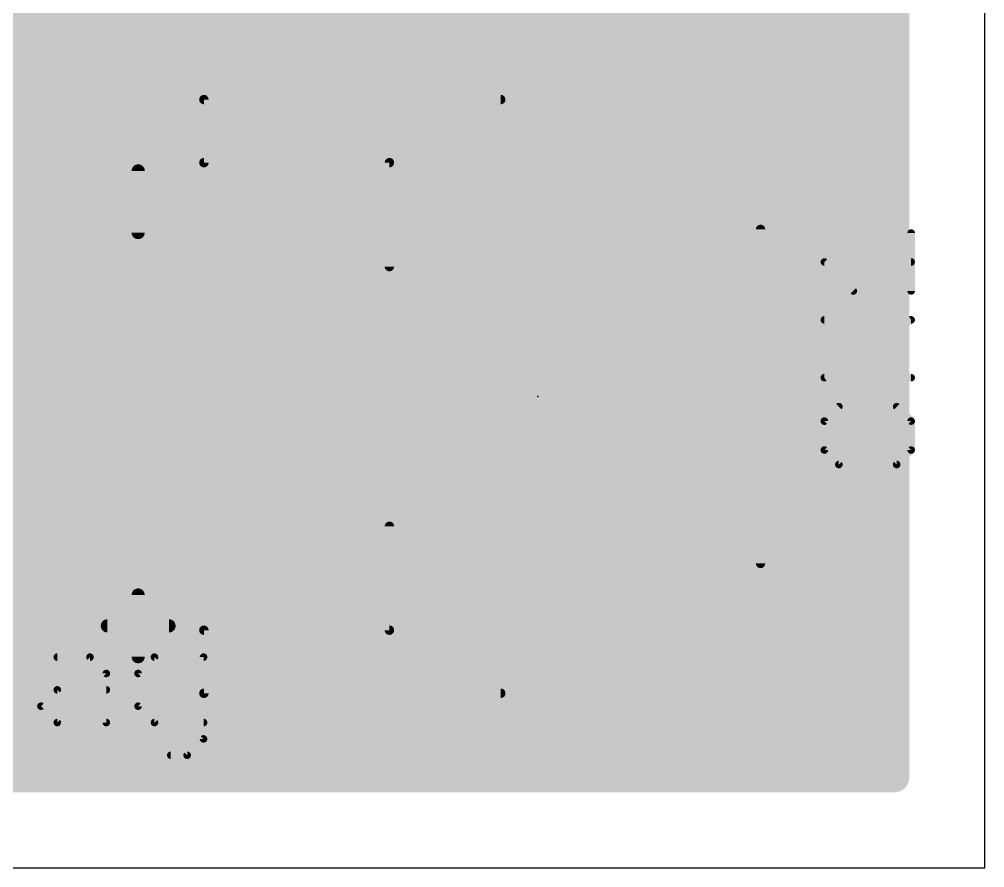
# Model space of a CAD drawing. Extents: x -9 to 55.5, y -1.4 to 36.5.
# Drawn here: x 42.54 to 55.55, y 0 to 11.43 of the extents above; entities that cross this region are included whole.
import ezdxf

# ---------------------------------------------------------------- set-up
doc = ezdxf.new("R2010")
doc.units = 0
for name, color, linetype in [('1', 22, 'CONTINUOUS'), ('112', 253, 'CONTINUOUS'), ('16', 175, 'CONTINUOUS'), ('20', 7, 'CONTINUOUS'), ('21', 253, 'CONTINUOUS'), ('23', 7, 'CONTINUOUS'), ('25', 253, 'CONTINUOUS')]:
    doc.layers.add(name, color=color, linetype=linetype)

# ---------------------------------------------------------------- blocks, each defined once
blk = doc.blocks.new('RECT')
blk.add_solid([(-0.5, -0.5), (0.5, -0.5), (-0.5, 0.5), (0.5, 0.5)])

msp = doc.modelspace()

# ---------------------------------------------------------------- linework, layer by layer
at = {"layer": '1'}
for points, const_width in [([(54.3308, 34.3308), (54.3308, 1.2192)], 0.4064), ([(40.005, 6.4008), (51.2064, 17.6022)], 0.254), ([(49.0346, 16.4721), (39.6999, 7.1374)], 0.4064), ([(40.6403, 5.9944), (51.1524, 16.5065)], 0.4064), ([(39.2096, 11.3792), (43.9417, 11.3792)], 0.4064), ([(46.0251, 11.3792), (54.3308, 11.3792)], 0.4064), ([(49.2087, 11.1596), (48.9847, 11.0668)], 0.4064), ([(52.8513, 11.1596), (49.2087, 11.1596)], 0.4064), ([(53.0753, 11.0668), (52.8513, 11.1596)], 0.4064), ([(48.9847, 11.0668), (48.8132, 10.8953)], 0.4064), ([(53.2468, 10.8953), (53.0753, 11.0668)], 0.4064), ([(39.024, 10.9728), (43.5353, 10.9728)], 0.4064), ([(45.6187, 10.9728), (48.8907, 10.9728)], 0.4064), ([(48.8132, 10.8953), (48.7204, 10.6713)], 0.4064), ([(53.1693, 10.9728), (54.3308, 10.9728)], 0.4064), ([(53.3396, 10.6713), (53.2468, 10.8953)], 0.4064), ([(48.7204, 10.6713), (48.7204, 8.8287)], 0.4064), ([(53.3396, 8.8287), (53.3396, 10.6713)], 0.4064), ([(38.9128, 10.5664), (43.1289, 10.5664)], 0.4064), ([(45.2123, 10.5664), (48.7204, 10.5664)], 0.4064), ([(53.3396, 10.5664), (54.3308, 10.5664)], 0.4064), ([(39.519, 10.16), (42.7225, 10.16)], 0.4064), ([(44.8059, 10.16), (48.7204, 10.16)], 0.4064), ([(53.3396, 10.16), (54.3308, 10.16)], 0.4064), ([(44.3995, 9.7536), (48.7204, 9.7536)], 0.4064), ([(53.3396, 9.7536), (54.3308, 9.7536)], 0.4064), ([(43.9931, 9.3472), (48.7204, 9.3472)], 0.4064), ([(53.3396, 9.3472), (54.3308, 9.3472)], 0.4064), ([(43.5867, 8.9408), (48.7204, 8.9408)], 0.4064), ([(53.3396, 8.9408), (54.3308, 8.9408)], 0.4064), ([(48.7204, 8.8287), (48.8132, 8.6047)], 0.4064), ([(53.2468, 8.6047), (53.3396, 8.8287)], 0.4064), ([(43.1803, 8.5344), (48.8835, 8.5344)], 0.4064), ([(48.8132, 8.6047), (48.9847, 8.4332)], 0.4064), ([(53.0753, 8.4332), (53.2468, 8.6047)], 0.4064), ([(53.1765, 8.5344), (54.3308, 8.5344)], 0.4064), ([(48.9847, 8.4332), (49.2087, 8.3404)], 0.4064), ([(52.8513, 8.3404), (53.0753, 8.4332)], 0.4064), ([(43.3535, 8.276), (43.2493, 8.2158)], 0.4064), ([(43.4698, 8.3072), (43.3535, 8.276)], 0.4064), ([(45.7832, 8.3072), (43.4698, 8.3072)], 0.4064), ([(45.7832, 7.3968), (45.7832, 8.3072)], 0.4064), ([(48.1902, 8.3072), (45.8768, 8.3072)], 0.4064), ([(45.8768, 8.3072), (45.8768, 7.3968)], 0.4064), ([(48.3065, 8.276), (48.1902, 8.3072)], 0.4064), ([(48.4107, 8.2158), (48.3065, 8.276)], 0.4064), ([(49.2087, 8.3404), (52.8513, 8.3404)], 0.4064), ([(42.7739, 8.128), (43.1626, 8.128)], 0.4064), ([(43.1641, 8.1307), (43.104, 8.0265)], 0.4064), ([(43.2493, 8.2158), (43.1641, 8.1307)], 0.4064), ([(45.7832, 8.128), (45.8768, 8.128)], 0.4064), ([(48.4959, 8.1307), (48.4107, 8.2158)], 0.4064), ([(48.556, 8.0265), (48.4959, 8.1307)], 0.4064), ([(48.4974, 8.128), (54.3308, 8.128)], 0.4064), ([(43.104, 8.0265), (43.0728, 7.9102)], 0.4064), ([(48.5872, 7.9102), (48.556, 8.0265)], 0.4064), ([(43.0728, 7.9102), (43.0728, 7.3968)], 0.4064), ([(48.5872, 7.3968), (48.5872, 7.9102)], 0.4064), ([(42.3675, 7.7216), (43.0728, 7.7216)], 0.4064), ([(45.7832, 7.7216), (45.8768, 7.7216)], 0.4064), ([(48.5872, 7.7216), (54.3308, 7.7216)], 0.4064), ([(43.0728, 7.3968), (45.7832, 7.3968)], 0.4064), ([(45.8768, 7.3968), (45.7832, 7.3968)], 0.4064), ([(45.7832, 7.3968), (45.7832, 7.3032)], 0.4064), ([(45.8768, 7.3032), (45.8768, 7.3968)], 0.4064), ([(45.8768, 7.3968), (48.5872, 7.3968)], 0.4064), ([(41.9611, 7.3152), (45.7832, 7.3152)], 0.4064), ([(45.7832, 7.3032), (43.0728, 7.3032)], 0.4064), ([(43.0728, 7.3032), (43.0728, 6.7898)], 0.4064), ([(45.8768, 7.3152), (54.3308, 7.3152)], 0.4064), ([(48.5872, 7.3032), (45.8768, 7.3032)], 0.4064), ([(48.5872, 6.7898), (48.5872, 7.3032)], 0.4064), ([(41.5547, 6.9088), (43.0728, 6.9088)], 0.4064), ([(48.5872, 6.9088), (54.3308, 6.9088)], 0.4064), ([(43.0728, 6.7898), (43.104, 6.6735)], 0.4064), ([(48.556, 6.6735), (48.5872, 6.7898)], 0.4064), ([(43.104, 6.6735), (43.1641, 6.5693)], 0.4064), ([(43.1641, 6.5693), (43.2493, 6.4841)], 0.4064), ([(48.4107, 6.4841), (48.4959, 6.5693)], 0.4064), ([(48.4959, 6.5693), (48.556, 6.6735)], 0.4064), ([(41.1483, 6.5024), (43.231, 6.5024)], 0.4064), ([(43.3407, 6.4314), (43.1847, 6.3668)], 0.4064), ([(43.2493, 6.4841), (43.3407, 6.4314)], 0.4064), ([(48.3193, 6.4314), (48.4107, 6.4841)], 0.4064), ([(48.4753, 6.3668), (48.3193, 6.4314)], 0.4064), ([(48.429, 6.5024), (54.3308, 6.5024)], 0.4064), ([(43.1847, 6.3668), (43.0132, 6.1953)], 0.4064), ([(48.6468, 6.1953), (48.4753, 6.3668)], 0.4064), ([(43.0132, 6.1953), (42.93, 5.9944)], 0.4064), ([(48.7396, 5.9713), (48.6468, 6.1953)], 0.4064), ([(40.7419, 6.096), (42.9721, 6.096)], 0.4064), ([(48.6879, 6.096), (54.3308, 6.096)], 0.4064), ([(42.93, 5.9944), (40.6403, 5.9944)], 0.4064), ([(48.7396, 4.7287), (48.7396, 5.9713)], 0.4064), ([(48.7396, 5.6896), (54.3308, 5.6896)], 0.4064), ([(45.72, 5.2578), (45.83, 5.35)], 0.254), ([(48.7396, 5.2832), (54.3308, 5.2832)], 0.4064), ([(39.3192, 5.2578), (45.72, 5.2578)], 0.254), ([(48.7396, 4.8768), (54.3308, 4.8768)], 0.4064), ([(48.6468, 4.5047), (48.7396, 4.7287)], 0.4064), ([(39.6243, 4.5212), (43.0064, 4.5212)], 0.4064), ([(43.0064, 4.5212), (43.0132, 4.5047)], 0.4064), ([(43.0132, 4.5047), (43.1847, 4.3332)], 0.4064), ([(48.4753, 4.3332), (48.6468, 4.5047)], 0.4064), ([(39.5735, 4.4704), (43.0475, 4.4704)], 0.4064), ([(48.6125, 4.4704), (54.3308, 4.4704)], 0.4064), ([(49.2087, 4.3596), (48.9847, 4.2668)], 0.4064), ([(52.8513, 4.3596), (49.2087, 4.3596)], 0.4064), ([(53.0753, 4.2668), (52.8513, 4.3596)], 0.4064), ([(43.1847, 4.3332), (43.4087, 4.2404)], 0.4064), ([(43.4087, 4.2404), (48.2513, 4.2404)], 0.4064), ([(48.2513, 4.2404), (48.4753, 4.3332)], 0.4064), ([(48.9847, 4.2668), (48.8132, 4.0953)], 0.4064), ([(53.2468, 4.0953), (53.0753, 4.2668)], 0.4064), ([(48.8132, 4.0953), (48.7204, 3.8713)], 0.4064), ([(53.3396, 3.8713), (53.2468, 4.0953)], 0.4064), ([(26.7046, 4.064), (48.8002, 4.064)], 0.4064), ([(53.2598, 4.064), (54.3308, 4.064)], 0.4064), ([(48.7204, 3.8713), (48.7204, 2.0287)], 0.4064), ([(53.3396, 2.0287), (53.3396, 3.8713)], 0.4064), ([(28.7002, 3.6576), (48.7204, 3.6576)], 0.4064), ([(53.3396, 3.6576), (54.3308, 3.6576)], 0.4064), ([(28.7546, 3.2512), (48.7204, 3.2512)], 0.4064), ([(53.3396, 3.2512), (54.3308, 3.2512)], 0.4064), ([(28.7546, 2.8448), (48.7204, 2.8448)], 0.4064), ([(53.3396, 2.8448), (54.3308, 2.8448)], 0.4064), ([(28.7358, 2.4384), (48.7204, 2.4384)], 0.4064), ([(53.3396, 2.4384), (54.3308, 2.4384)], 0.4064), ([(28.3546, 2.032), (48.7204, 2.032)], 0.4064), ([(48.7204, 2.0287), (48.8132, 1.8047)], 0.4064), ([(53.2468, 1.8047), (53.3396, 2.0287)], 0.4064), ([(53.3396, 2.032), (54.3308, 2.032)], 0.4064), ([(48.8132, 1.8047), (48.9847, 1.6332)], 0.4064), ([(53.0753, 1.6332), (53.2468, 1.8047)], 0.4064), ([(28.5865, 1.6256), (49.0031, 1.6256)], 0.4064), ([(48.9847, 1.6332), (49.2087, 1.5404)], 0.4064), ([(52.8513, 1.5404), (53.0753, 1.6332)], 0.4064), ([(53.0569, 1.6256), (54.3308, 1.6256)], 0.4064), ([(49.2087, 1.5404), (52.8513, 1.5404)], 0.4064), ([(54.3308, 1.2192), (28.7546, 1.2192)], 0.4064), ([(28.7546, 1.2192), (54.3308, 1.2192)], 0.4064)]:
    msp.add_lwpolyline(points, dxfattribs=dict(at, const_width=const_width))
for points, const_width in [([(43.9417, 11.2776, 1), (43.9417, 11.4808)], 0.2032), ([(46.0251, 11.4808, 1), (46.0251, 11.2776)], 0.2032), ([(54.3308, 11.2776, 1), (54.3308, 11.4808)], 0.2032), ([(49.2087, 11.2612, 1), (49.2087, 11.058)], 0.2032), ([(49.2476, 11.0657, 1), (49.1699, 11.2535)], 0.2032), ([(52.8901, 11.2535, 1), (52.8124, 11.0657)], 0.2032), ([(52.8513, 11.058, 1), (52.8513, 11.2612)], 0.2032), ([(48.9458, 11.1607, 1), (49.0236, 10.9729)], 0.2032), ([(49.0565, 10.9949, 1), (48.9128, 11.1386)], 0.2032), ([(53.1472, 11.1386, 1), (53.0035, 10.9949)], 0.2032), ([(53.0364, 10.9729, 1), (53.1142, 11.1607)], 0.2032), ([(43.5353, 10.8712, 1), (43.5353, 11.0744)], 0.2032), ([(45.6187, 11.0744, 1), (45.6187, 10.8712)], 0.2032), ([(48.7414, 10.9672, 1), (48.885, 10.8235)], 0.2032), ([(48.9071, 10.8564, 1), (48.7193, 10.9342)], 0.2032), ([(48.8907, 10.8712, 1), (48.8907, 11.0744)], 0.2032), ([(53.1693, 11.0744, 1), (53.1693, 10.8712)], 0.2032), ([(53.3407, 10.9342, 1), (53.1529, 10.8564)], 0.2032), ([(53.1749, 10.8235, 1), (53.3186, 10.9672)], 0.2032), ([(54.3308, 10.8712, 1), (54.3308, 11.0744)], 0.2032), ([(48.822, 10.6713, 1), (48.6188, 10.6713)], 0.2032), ([(48.6265, 10.7101, 1), (48.8143, 10.6324)], 0.2032), ([(53.4412, 10.6713, 1), (53.238, 10.6713)], 0.2032), ([(53.2457, 10.6324, 1), (53.4335, 10.7101)], 0.2032), ([(43.1289, 10.4648, 1), (43.1289, 10.668)], 0.2032), ([(45.2123, 10.668, 1), (45.2123, 10.4648)], 0.2032), ([(48.7204, 10.4648, 1), (48.7204, 10.668)], 0.2032), ([(53.3396, 10.668, 1), (53.3396, 10.4648)], 0.2032), ([(54.3308, 10.4648, 1), (54.3308, 10.668)], 0.2032), ([(42.7225, 10.0584, 1), (42.7225, 10.2616)], 0.2032), ([(44.8059, 10.2616, 1), (44.8059, 10.0584)], 0.2032), ([(48.7204, 10.0584, 1), (48.7204, 10.2616)], 0.2032), ([(53.3396, 10.2616, 1), (53.3396, 10.0584)], 0.2032), ([(54.3308, 10.0584, 1), (54.3308, 10.2616)], 0.2032), ([(44.3995, 9.8552, 1), (44.3995, 9.652)], 0.2032), ([(48.7204, 9.652, 1), (48.7204, 9.8552)], 0.2032), ([(53.3396, 9.8552, 1), (53.3396, 9.652)], 0.2032), ([(54.3308, 9.652, 1), (54.3308, 9.8552)], 0.2032), ([(43.9931, 9.4488, 1), (43.9931, 9.2456)], 0.2032), ([(48.7204, 9.2456, 1), (48.7204, 9.4488)], 0.2032), ([(53.3396, 9.4488, 1), (53.3396, 9.2456)], 0.2032), ([(54.3308, 9.2456, 1), (54.3308, 9.4488)], 0.2032), ([(43.5867, 9.0424, 1), (43.5867, 8.8392)], 0.2032), ([(48.7204, 8.8392, 1), (48.7204, 9.0424)], 0.2032), ([(53.3396, 9.0424, 1), (53.3396, 8.8392)], 0.2032), ([(54.3308, 8.8392, 1), (54.3308, 9.0424)], 0.2032), ([(48.8143, 8.8676, 1), (48.6265, 8.7899)], 0.2032), ([(53.4335, 8.7899, 1), (53.2457, 8.8676)], 0.2032), ([(48.6188, 8.8287, 1), (48.822, 8.8287)], 0.2032), ([(53.238, 8.8287, 1), (53.4412, 8.8287)], 0.2032), ([(43.1803, 8.636, 1), (43.1803, 8.4328)], 0.2032), ([(48.885, 8.6765, 1), (48.7414, 8.5328)], 0.2032), ([(48.7193, 8.5658, 1), (48.9071, 8.6436)], 0.2032), ([(48.8835, 8.4328, 1), (48.8835, 8.636)], 0.2032), ([(53.1765, 8.636, 1), (53.1765, 8.4328)], 0.2032), ([(53.1529, 8.6436, 1), (53.3407, 8.5658)], 0.2032), ([(53.3186, 8.5328, 1), (53.1749, 8.6765)], 0.2032), ([(54.3308, 8.4328, 1), (54.3308, 8.636)], 0.2032), ([(49.0236, 8.5271, 1), (48.9458, 8.3393)], 0.2032), ([(48.9128, 8.3614, 1), (49.0565, 8.505)], 0.2032), ([(53.0035, 8.505, 1), (53.1472, 8.3614)], 0.2032), ([(53.1142, 8.3393, 1), (53.0364, 8.5271)], 0.2032), ([(43.3272, 8.3742, 1), (43.3798, 8.1779)], 0.2032), ([(43.4043, 8.1881, 1), (43.3027, 8.364)], 0.2032), ([(43.4698, 8.4088, 1), (43.4698, 8.2056)], 0.2032), ([(43.4961, 8.2091, 1), (43.4435, 8.4053)], 0.2032), ([(45.8848, 8.3072, 1), (45.6816, 8.3072)], 0.2032), ([(45.8768, 8.4088, 1), (45.8768, 8.2056)], 0.2032), ([(45.9784, 8.3072, 1), (45.7752, 8.3072)], 0.2032), ([(45.7832, 8.2056, 1), (45.7832, 8.4088)], 0.2032), ([(48.2165, 8.4053, 1), (48.1639, 8.2091)], 0.2032), ([(48.1902, 8.2056, 1), (48.1902, 8.4088)], 0.2032), ([(48.3573, 8.364, 1), (48.2557, 8.1881)], 0.2032), ([(48.2802, 8.1779, 1), (48.3328, 8.3742)], 0.2032), ([(49.2087, 8.442, 1), (49.2087, 8.2388)], 0.2032), ([(49.1699, 8.2465, 1), (49.2476, 8.4343)], 0.2032), ([(52.8124, 8.4343, 1), (52.8901, 8.2465)], 0.2032), ([(52.8513, 8.2388, 1), (52.8513, 8.442)], 0.2032), ([(42.7739, 8.2296, 1), (42.7739, 8.0264)], 0.2032), ([(43.2521, 8.0799, 1), (43.0762, 8.1815)], 0.2032), ([(43.1985, 8.3038, 1), (43.3001, 8.1279)], 0.2032), ([(43.1626, 8.0264, 1), (43.1626, 8.2296)], 0.2032), ([(43.3211, 8.144, 1), (43.1774, 8.2877)], 0.2032), ([(45.7832, 8.2296, 1), (45.7832, 8.0264)], 0.2032), ([(45.8768, 8.0264, 1), (45.8768, 8.2296)], 0.2032), ([(48.4826, 8.2877, 1), (48.3389, 8.144)], 0.2032), ([(48.3599, 8.1279, 1), (48.4615, 8.3038)], 0.2032), ([(48.5838, 8.1815, 1), (48.4079, 8.0799)], 0.2032), ([(48.4974, 8.2296, 1), (48.4974, 8.0264)], 0.2032), ([(54.3308, 8.0264, 1), (54.3308, 8.2296)], 0.2032), ([(43.2021, 8.0002, 1), (43.0058, 8.0528)], 0.2032), ([(43.0923, 8.2026, 1), (43.236, 8.0589)], 0.2032), ([(48.424, 8.0589, 1), (48.5677, 8.2026)], 0.2032), ([(48.6542, 8.0528, 1), (48.4579, 8.0002)], 0.2032), ([(43.1744, 7.9102, 1), (42.9712, 7.9102)], 0.2032), ([(43.016, 8.0773, 1), (43.1919, 7.9757)], 0.2032), ([(48.4681, 7.9757, 1), (48.644, 8.0773)], 0.2032), ([(48.6888, 7.9102, 1), (48.4856, 7.9102)], 0.2032), ([(42.9747, 7.9365, 1), (43.1709, 7.8839)], 0.2032), ([(48.4891, 7.8839, 1), (48.6853, 7.9365)], 0.2032), ([(43.0728, 7.62, 1), (43.0728, 7.8232)], 0.2032), ([(45.7832, 7.8232, 1), (45.7832, 7.62)], 0.2032), ([(45.8768, 7.62, 1), (45.8768, 7.8232)], 0.2032), ([(48.5872, 7.8232, 1), (48.5872, 7.62)], 0.2032), ([(54.3308, 7.62, 1), (54.3308, 7.8232)], 0.2032), ([(43.0728, 7.4984, 1), (43.0728, 7.2952)], 0.2032), ([(45.7832, 7.4984, 1), (45.7832, 7.2952)], 0.2032), ([(45.8848, 7.3968, 1), (45.6816, 7.3968)], 0.2032), ([(45.9784, 7.3968, 1), (45.7752, 7.3968)], 0.2032), ([(45.8768, 7.4984, 1), (45.8768, 7.2952)], 0.2032), ([(45.7832, 7.2952, 1), (45.7832, 7.4984)], 0.2032), ([(45.8768, 7.2952, 1), (45.8768, 7.4984)], 0.2032), ([(48.5872, 7.2952, 1), (48.5872, 7.4984)], 0.2032), ([(43.0728, 7.4048, 1), (43.0728, 7.2016)], 0.2032), ([(43.1744, 7.3032, 1), (42.9712, 7.3032)], 0.2032), ([(42.9712, 7.3968, 1), (43.1744, 7.3968)], 0.2032), ([(45.6816, 7.3968, 1), (45.8848, 7.3968)], 0.2032), ([(45.8768, 7.4168, 1), (45.8768, 7.2136)], 0.2032), ([(45.8768, 7.4048, 1), (45.8768, 7.2016)], 0.2032), ([(45.7752, 7.3968, 1), (45.9784, 7.3968)], 0.2032), ([(45.7832, 7.2136, 1), (45.7832, 7.4168)], 0.2032), ([(45.7832, 7.2016, 1), (45.7832, 7.4048)], 0.2032), ([(48.6888, 7.3032, 1), (48.4856, 7.3032)], 0.2032), ([(48.4856, 7.3968, 1), (48.6888, 7.3968)], 0.2032), ([(48.5872, 7.2016, 1), (48.5872, 7.4048)], 0.2032), ([(54.3308, 7.2136, 1), (54.3308, 7.4168)], 0.2032), ([(45.6816, 7.3032, 1), (45.8848, 7.3032)], 0.2032), ([(45.7752, 7.3032, 1), (45.9784, 7.3032)], 0.2032), ([(43.0728, 6.8072, 1), (43.0728, 7.0104)], 0.2032), ([(48.5872, 7.0104, 1), (48.5872, 6.8072)], 0.2032), ([(54.3308, 6.8072, 1), (54.3308, 7.0104)], 0.2032), ([(43.1709, 6.8161, 1), (42.9747, 6.7635)], 0.2032), ([(48.6853, 6.7635, 1), (48.4891, 6.8161)], 0.2032), ([(42.9712, 6.7898, 1), (43.1744, 6.7898)], 0.2032), ([(43.1919, 6.7243, 1), (43.016, 6.6227)], 0.2032), ([(43.0058, 6.6472, 1), (43.2021, 6.6998)], 0.2032), ([(43.236, 6.6411, 1), (43.0923, 6.4974)], 0.2032), ([(48.5677, 6.4974, 1), (48.424, 6.6411)], 0.2032), ([(48.4579, 6.6998, 1), (48.6542, 6.6472)], 0.2032), ([(48.644, 6.6227, 1), (48.4681, 6.7243)], 0.2032), ([(48.4856, 6.7898, 1), (48.6888, 6.7898)], 0.2032), ([(43.0762, 6.5185, 1), (43.2521, 6.6201)], 0.2032), ([(43.3001, 6.5721, 1), (43.1985, 6.3962)], 0.2032), ([(43.1774, 6.4123, 1), (43.3211, 6.556)], 0.2032), ([(43.231, 6.4008, 1), (43.231, 6.604)], 0.2032), ([(43.3795, 6.3375, 1), (43.3018, 6.5253)], 0.2032), ([(48.3582, 6.5253, 1), (48.2805, 6.3375)], 0.2032), ([(48.3389, 6.556, 1), (48.4826, 6.4123)], 0.2032), ([(48.429, 6.604, 1), (48.429, 6.4008)], 0.2032), ([(48.4615, 6.3962, 1), (48.3599, 6.5721)], 0.2032), ([(48.4079, 6.6201, 1), (48.5838, 6.5185)], 0.2032), ([(54.3308, 6.4008, 1), (54.3308, 6.604)], 0.2032), ([(43.1458, 6.4607, 1), (43.2236, 6.2729)], 0.2032), ([(43.2565, 6.2949, 1), (43.1128, 6.4386)], 0.2032), ([(43.2899, 6.3434, 1), (43.3914, 6.5194)], 0.2032), ([(48.2685, 6.5194, 1), (48.3701, 6.3434)], 0.2032), ([(48.5472, 6.4386, 1), (48.4035, 6.2949)], 0.2032), ([(48.4364, 6.2729, 1), (48.5142, 6.4607)], 0.2032), ([(43.1071, 6.1564, 1), (42.9193, 6.2342)], 0.2032), ([(48.7407, 6.2342, 1), (48.5529, 6.1564)], 0.2032), ([(42.9414, 6.2672, 1), (43.085, 6.1235)], 0.2032), ([(42.9721, 5.9944, 1), (42.9721, 6.1976)], 0.2032), ([(48.5749, 6.1235, 1), (48.7186, 6.2672)], 0.2032), ([(48.6879, 6.1976, 1), (48.6879, 5.9944)], 0.2032), ([(54.3308, 5.9944, 1), (54.3308, 6.1976)], 0.2032), ([(42.8361, 6.0333, 1), (43.0239, 5.9555)], 0.2032), ([(42.93, 5.8928, 1), (42.93, 6.096)], 0.2032), ([(48.8412, 5.9713, 1), (48.638, 5.9713)], 0.2032), ([(48.6457, 5.9324, 1), (48.8335, 6.0101)], 0.2032), ([(48.7396, 5.7912, 1), (48.7396, 5.588)], 0.2032), ([(54.3308, 5.588, 1), (54.3308, 5.7912)], 0.2032), ([(45.8708, 5.3013, 1), (45.7892, 5.3987)], 0.127), ([(48.7396, 5.3848, 1), (48.7396, 5.1816)], 0.2032), ([(54.3308, 5.1816, 1), (54.3308, 5.3848)], 0.2032), ([(45.6792, 5.3065, 1), (45.7608, 5.2091)], 0.127), ([(45.72, 5.1943, 1), (45.72, 5.3213)], 0.127), ([(48.7396, 4.9784, 1), (48.7396, 4.7752)], 0.2032), ([(54.3308, 4.7752, 1), (54.3308, 4.9784)], 0.2032), ([(48.638, 4.7287, 1), (48.8412, 4.7287)], 0.2032), ([(48.8335, 4.6899, 1), (48.6457, 4.7676)], 0.2032), ([(43.1002, 4.5601, 1), (42.9125, 4.4823)], 0.2032), ([(43.085, 4.5765, 1), (42.9414, 4.4328)], 0.2032), ([(43.0064, 4.4196, 1), (43.0064, 4.6228)], 0.2032), ([(48.7186, 4.4328, 1), (48.5749, 4.5765)], 0.2032), ([(42.9193, 4.4658, 1), (43.1071, 4.5436)], 0.2032), ([(43.0475, 4.3688, 1), (43.0475, 4.572)], 0.2032), ([(48.6125, 4.572, 1), (48.6125, 4.3688)], 0.2032), ([(48.5529, 4.5436, 1), (48.7407, 4.4658)], 0.2032), ([(49.2087, 4.4612, 1), (49.2087, 4.258)], 0.2032), ([(49.2476, 4.2657, 1), (49.1699, 4.4535)], 0.2032), ([(52.8901, 4.4535, 1), (52.8124, 4.2657)], 0.2032), ([(52.8513, 4.258, 1), (52.8513, 4.4612)], 0.2032), ([(54.3308, 4.3688, 1), (54.3308, 4.572)], 0.2032), ([(43.2236, 4.4271, 1), (43.1458, 4.2393)], 0.2032), ([(43.1128, 4.2614, 1), (43.2565, 4.405)], 0.2032), ([(43.4087, 4.342, 1), (43.4087, 4.1388)], 0.2032), ([(43.3699, 4.1465, 1), (43.4476, 4.3343)], 0.2032), ([(48.2124, 4.3343, 1), (48.2901, 4.1465)], 0.2032), ([(48.2513, 4.1388, 1), (48.2513, 4.342)], 0.2032), ([(48.4035, 4.405, 1), (48.5472, 4.2614)], 0.2032), ([(48.5142, 4.2393, 1), (48.4364, 4.4271)], 0.2032), ([(48.9458, 4.3607, 1), (49.0236, 4.1729)], 0.2032), ([(49.0565, 4.1949, 1), (48.9128, 4.3386)], 0.2032), ([(53.1472, 4.3386, 1), (53.0035, 4.1949)], 0.2032), ([(53.0364, 4.1729, 1), (53.1142, 4.3607)], 0.2032), ([(48.9071, 4.0564, 1), (48.7193, 4.1342)], 0.2032), ([(53.3407, 4.1342, 1), (53.1529, 4.0564)], 0.2032), ([(48.7414, 4.1672, 1), (48.885, 4.0235)], 0.2032), ([(48.8002, 3.9624, 1), (48.8002, 4.1656)], 0.2032), ([(53.2598, 4.1656, 1), (53.2598, 3.9624)], 0.2032), ([(53.1749, 4.0235, 1), (53.3186, 4.1672)], 0.2032), ([(54.3308, 3.9624, 1), (54.3308, 4.1656)], 0.2032), ([(48.822, 3.8713, 1), (48.6188, 3.8713)], 0.2032), ([(53.4412, 3.8713, 1), (53.238, 3.8713)], 0.2032), ([(48.6265, 3.9101, 1), (48.8143, 3.8324)], 0.2032), ([(53.2457, 3.8324, 1), (53.4335, 3.9101)], 0.2032), ([(48.7204, 3.556, 1), (48.7204, 3.7592)], 0.2032), ([(53.3396, 3.7592, 1), (53.3396, 3.556)], 0.2032), ([(54.3308, 3.556, 1), (54.3308, 3.7592)], 0.2032), ([(48.7204, 3.1496, 1), (48.7204, 3.3528)], 0.2032), ([(53.3396, 3.3528, 1), (53.3396, 3.1496)], 0.2032), ([(54.3308, 3.1496, 1), (54.3308, 3.3528)], 0.2032), ([(48.7204, 2.7432, 1), (48.7204, 2.9464)], 0.2032), ([(53.3396, 2.9464, 1), (53.3396, 2.7432)], 0.2032), ([(54.3308, 2.7432, 1), (54.3308, 2.9464)], 0.2032), ([(48.7204, 2.3368, 1), (48.7204, 2.54)], 0.2032), ([(53.3396, 2.54, 1), (53.3396, 2.3368)], 0.2032), ([(54.3308, 2.3368, 1), (54.3308, 2.54)], 0.2032), ([(48.8143, 2.0676, 1), (48.6265, 1.9899)], 0.2032), ([(48.7204, 1.9304, 1), (48.7204, 2.1336)], 0.2032), ([(53.3396, 2.1336, 1), (53.3396, 1.9304)], 0.2032), ([(53.4335, 1.9899, 1), (53.2457, 2.0676)], 0.2032), ([(54.3308, 1.9304, 1), (54.3308, 2.1336)], 0.2032), ([(48.6188, 2.0287, 1), (48.822, 2.0287)], 0.2032), ([(53.238, 2.0287, 1), (53.4412, 2.0287)], 0.2032), ([(48.885, 1.8765, 1), (48.7414, 1.7328)], 0.2032), ([(53.3186, 1.7328, 1), (53.1749, 1.8765)], 0.2032), ([(48.7193, 1.7658, 1), (48.9071, 1.8436)], 0.2032), ([(49.0236, 1.7271, 1), (48.9458, 1.5393)], 0.2032), ([(49.0031, 1.524, 1), (49.0031, 1.7272)], 0.2032), ([(53.0569, 1.7272, 1), (53.0569, 1.524)], 0.2032), ([(53.1142, 1.5393, 1), (53.0364, 1.7271)], 0.2032), ([(53.1529, 1.8436, 1), (53.3407, 1.7658)], 0.2032), ([(54.3308, 1.524, 1), (54.3308, 1.7272)], 0.2032), ([(48.9128, 1.5614, 1), (49.0565, 1.705)], 0.2032), ([(49.2087, 1.642, 1), (49.2087, 1.4388)], 0.2032), ([(49.1699, 1.4465, 1), (49.2476, 1.6343)], 0.2032), ([(52.8124, 1.6343, 1), (52.8901, 1.4465)], 0.2032), ([(52.8513, 1.4388, 1), (52.8513, 1.642)], 0.2032), ([(53.0035, 1.705, 1), (53.1472, 1.5614)], 0.2032), ([(54.2292, 1.2192, 1), (54.4324, 1.2192)], 0.2032), ([(54.3308, 1.1176, 1), (54.3308, 1.3208)], 0.2032), ([(54.3308, 1.1176, 1), (54.3308, 1.3208)], 0.2032)]:
    msp.add_lwpolyline(points, format="xyb", dxfattribs=dict(at, const_width=const_width))
at = {"layer": '112', "const_width": 0.1016}
for points in [[(43.0545, 2.8371), (43.4951, 2.8371)], [(43.4951, 2.8371), (43.7154, 2.6168)], [(44.3642, 2.8371), (44.1439, 2.6168)], [(45.0252, 2.8371), (44.3642, 2.8371)], [(45.0252, 1.7355), (45.0252, 2.8371)], [(43.7154, 2.6168), (43.7154, 1.9558)], [(44.1439, 2.6168), (44.1439, 2.1761)], [(42.8342, 2.1761), (43.0545, 2.3964)], [(43.0545, 2.3964), (43.7154, 2.3964)], [(43.0545, 1.9558), (42.8342, 2.1761)], [(44.1439, 2.1761), (44.3642, 1.9558)], [(43.7154, 1.9558), (43.0545, 1.9558)], [(44.3642, 1.9558), (45.0252, 1.9558)], [(44.8048, 1.5152), (45.0252, 1.7355)], [(44.5845, 1.5152), (44.8048, 1.5152)]]:
    msp.add_lwpolyline(points, dxfattribs=at)
at = {"layer": '112', "const_width": 0.0508}
for points in [[(43.0545, 2.8625, 1), (43.0545, 2.8117)], [(43.5131, 2.855, 1), (43.4772, 2.8191)], [(43.4951, 2.8117, 1), (43.4951, 2.8625)], [(44.3642, 2.8625, 1), (44.3642, 2.8117)], [(44.3822, 2.8191, 1), (44.3462, 2.855)], [(45.0506, 2.8371, 1), (44.9998, 2.8371)], [(45.0252, 2.8117, 1), (45.0252, 2.8625)], [(43.7408, 2.6168, 1), (43.69, 2.6168)], [(43.6975, 2.5988, 1), (43.7334, 2.6347)], [(44.1693, 2.6168, 1), (44.1185, 2.6168)], [(44.1259, 2.6347, 1), (44.1618, 2.5988)], [(43.0545, 2.4218, 1), (43.0545, 2.371)], [(43.0724, 2.3785, 1), (43.0365, 2.4144)], [(43.7154, 2.371, 1), (43.7154, 2.4218)], [(42.8521, 2.1941, 1), (42.8162, 2.1582)], [(42.8162, 2.1941, 1), (42.8521, 2.1582)], [(44.1618, 2.1941, 1), (44.1259, 2.1582)], [(44.1185, 2.1761, 1), (44.1693, 2.1761)], [(43.0545, 1.9812, 1), (43.0545, 1.9304)], [(43.0365, 1.9378, 1), (43.0724, 1.9738)], [(43.69, 1.9558, 1), (43.7408, 1.9558)], [(43.7154, 1.9304, 1), (43.7154, 1.9812)], [(44.3642, 1.9812, 1), (44.3642, 1.9304)], [(44.3462, 1.9378, 1), (44.3822, 1.9738)], [(45.0252, 1.9304, 1), (45.0252, 1.9812)], [(44.9998, 1.7355, 1), (45.0506, 1.7355)], [(45.0431, 1.7175, 1), (45.0072, 1.7534)], [(44.5845, 1.5406, 1), (44.5845, 1.4898)], [(44.8048, 1.4898, 1), (44.8048, 1.5406)], [(44.7869, 1.5331, 1), (44.8228, 1.4972)]]:
    msp.add_lwpolyline(points, format="xyb", dxfattribs=at)
at = {"layer": '16', "const_width": 0.4064}
for points in [[(54.3308, 34.3308), (54.3308, 1.2192)], [(12.8524, 11.3792), (54.3308, 11.3792)], [(13.1361, 10.9728), (54.3308, 10.9728)], [(13.2334, 10.5664), (54.3308, 10.5664)], [(13.1782, 10.16), (54.3308, 10.16)], [(12.9343, 9.7536), (54.3308, 9.7536)], [(1.2192, 9.3472), (54.3308, 9.3472)], [(1.2192, 8.9408), (54.3308, 8.9408)], [(1.2192, 8.5344), (54.3308, 8.5344)], [(1.2192, 8.128), (54.3308, 8.128)], [(1.2192, 7.7216), (54.3308, 7.7216)], [(1.2192, 7.3152), (54.3308, 7.3152)], [(22.5609, 6.9088), (54.3308, 6.9088)], [(22.7899, 6.5024), (54.3308, 6.5024)], [(22.8349, 6.096), (54.3308, 6.096)], [(23.7801, 5.6896), (54.3308, 5.6896)], [(24.0984, 5.2832), (54.3308, 5.2832)], [(24.2062, 4.8768), (54.3308, 4.8768)], [(24.1615, 4.4704), (54.3308, 4.4704)], [(23.9325, 4.064), (54.3308, 4.064)], [(1.2192, 3.6576), (54.3308, 3.6576)], [(26.0094, 3.2512), (54.3308, 3.2512)], [(26.4124, 2.8448), (54.3308, 2.8448)], [(26.5808, 2.4384), (54.3308, 2.4384)], [(26.6642, 2.032), (54.3308, 2.032)], [(26.6642, 1.6256), (54.3308, 1.6256)], [(54.3308, 1.2192), (26.5177, 1.2192)], [(26.5177, 1.2192), (54.3308, 1.2192)]]:
    msp.add_lwpolyline(points, dxfattribs=at)
at = {"layer": '16', "const_width": 0.2032}
for points in [[(54.3308, 11.2776, 1), (54.3308, 11.4808)], [(54.3308, 10.8712, 1), (54.3308, 11.0744)], [(54.3308, 10.4648, 1), (54.3308, 10.668)], [(54.3308, 10.0584, 1), (54.3308, 10.2616)], [(54.3308, 9.652, 1), (54.3308, 9.8552)], [(54.3308, 9.2456, 1), (54.3308, 9.4488)], [(54.3308, 8.8392, 1), (54.3308, 9.0424)], [(54.3308, 8.4328, 1), (54.3308, 8.636)], [(54.3308, 8.0264, 1), (54.3308, 8.2296)], [(54.3308, 7.62, 1), (54.3308, 7.8232)], [(54.3308, 7.2136, 1), (54.3308, 7.4168)], [(54.3308, 6.8072, 1), (54.3308, 7.0104)], [(54.3308, 6.4008, 1), (54.3308, 6.604)], [(54.3308, 5.9944, 1), (54.3308, 6.1976)], [(54.3308, 5.588, 1), (54.3308, 5.7912)], [(54.3308, 5.1816, 1), (54.3308, 5.3848)], [(54.3308, 4.7752, 1), (54.3308, 4.9784)], [(54.3308, 4.3688, 1), (54.3308, 4.572)], [(54.3308, 3.9624, 1), (54.3308, 4.1656)], [(54.3308, 3.556, 1), (54.3308, 3.7592)], [(54.3308, 3.1496, 1), (54.3308, 3.3528)], [(54.3308, 2.7432, 1), (54.3308, 2.9464)], [(54.3308, 2.3368, 1), (54.3308, 2.54)], [(54.3308, 1.9304, 1), (54.3308, 2.1336)], [(54.3308, 1.524, 1), (54.3308, 1.7272)], [(54.2292, 1.2192, 1), (54.4324, 1.2192)], [(54.3308, 1.1176, 1), (54.3308, 1.3208)], [(54.3308, 1.1176, 1), (54.3308, 1.3208)]]:
    msp.add_lwpolyline(points, format="xyb", dxfattribs=at)
at = {"layer": '20'}
for p, q in [((55.55, 0), (55.55, 35.55)), ((0, 0), (55.55, 0))]:
    msp.add_line(p, q, dxfattribs=at)
at = {"layer": '21'}
for points, const_width in [([(45.0618, 10.35, 1), (44.9982, 10.35)], 0.0635), ([(45.03, 10.3818, 1), (45.03, 10.3182)], 0.0635), ([(49.03, 10.3182, 1), (49.03, 10.3818)], 0.0635), ([(45.03, 9.5318, 1), (45.03, 9.4682)], 0.0635), ([(44.9982, 9.5, 1), (45.0618, 9.5)], 0.0635), ([(47.5618, 9.5, 1), (47.4982, 9.5)], 0.0635), ([(47.53, 9.4682, 1), (47.53, 9.5318)], 0.0635), ([(44.1891, 9.3886, 1), (44.1002, 9.3886)], 0.0889), ([(44.1002, 8.5582, 1), (44.1891, 8.5582)], 0.0889), ([(52.5618, 8.6, 1), (52.4982, 8.6)], 0.0635), ([(47.4982, 8.1, 1), (47.5618, 8.1)], 0.0635), ([(47.5618, 4.6, 1), (47.4982, 4.6)], 0.0635), ([(52.4982, 4.1, 1), (52.5618, 4.1)], 0.0635), ([(44.1891, 3.6736, 1), (44.1002, 3.6736)], 0.0889), ([(43.7294, 3.3028, 1), (43.7294, 3.2139)], 0.0889), ([(44.5599, 3.2139, 1), (44.5599, 3.3028)], 0.0889), ([(45.0618, 3.2, 1), (44.9982, 3.2)], 0.0635), ([(45.03, 3.2318, 1), (45.03, 3.1683)], 0.0635), ([(47.53, 3.1683, 1), (47.53, 3.2318)], 0.0635), ([(47.4982, 3.2, 1), (47.5618, 3.2)], 0.0635), ([(44.1002, 2.8432, 1), (44.1891, 2.8432)], 0.0889), ([(44.9982, 2.35, 1), (45.0618, 2.35)], 0.0635), ([(45.03, 2.3818, 1), (45.03, 2.3182)], 0.0635), ([(49.03, 2.3182, 1), (49.03, 2.3818)], 0.0635)]:
    msp.add_lwpolyline(points, format="xyb", dxfattribs=dict(at, const_width=const_width))
for points, const_width in [([(45.03, 9.5), (45.03, 10.35)], 0.127), ([(45.03, 10.35), (49.03, 10.35)], 0.127), ([(47.53, 9.5), (45.03, 9.5)], 0.127), ([(47.53, 8.1), (47.53, 9.5)], 0.127), ([(44.1447, 8.5582), (44.1447, 9.3886)], 0.1778), ([(52.53, 8.6), (52.53, 4.1)], 0.127), ([(47.53, 3.2), (47.53, 4.6)], 0.127), ([(44.1447, 2.8432), (44.1447, 3.6736)], 0.1778), ([(43.7294, 3.2584), (44.5599, 3.2584)], 0.1778), ([(45.03, 2.35), (45.03, 3.2)], 0.127), ([(45.03, 3.2), (47.53, 3.2)], 0.127), ([(49.03, 2.35), (45.03, 2.35)], 0.127)]:
    msp.add_lwpolyline(points, dxfattribs=dict(at, const_width=const_width))
at = {"layer": '23'}
msp.add_point((49.53, 6.35), dxfattribs=at)
at = {"layer": '25', "const_width": 0.1016}
for points in [[(54.5592, 7.7714), (54.5592, 8.551)], [(53.7796, 7.7714), (53.3898, 8.1612)], [(53.3898, 8.1612), (54.5592, 8.1612)], [(53.3898, 6.602), (54.5592, 7.3816)], [(54.5592, 7.3816), (53.3898, 7.3816)], [(54.5592, 6.602), (53.3898, 6.602)], [(53.5847, 6.2122), (53.3898, 6.0173)], [(54.5592, 6.0173), (54.3643, 6.2122)], [(53.3898, 6.0173), (53.3898, 5.6275)], [(54.5592, 5.6275), (54.5592, 6.0173)], [(53.3898, 5.6275), (53.5847, 5.4326)], [(54.3643, 5.4326), (54.5592, 5.6275)], [(53.5847, 5.4326), (54.3643, 5.4326)]]:
    msp.add_lwpolyline(points, dxfattribs=at)
at = {"layer": '25', "const_width": 0.0508}
for points in [[(54.5846, 8.551, 1), (54.5338, 8.551)], [(53.4078, 8.1792, 1), (53.3718, 8.1432)], [(53.3898, 8.1866, 1), (53.3898, 8.1358)], [(54.5592, 8.1358, 1), (54.5592, 8.1866)], [(53.7616, 7.7534, 1), (53.7976, 7.7894)], [(54.5338, 7.7714, 1), (54.5846, 7.7714)], [(53.3898, 7.407, 1), (53.3898, 7.3562)], [(54.5733, 7.3605, 1), (54.5451, 7.4027)], [(54.5592, 7.3562, 1), (54.5592, 7.407)], [(53.3898, 6.6274, 1), (53.3898, 6.5766)], [(53.3757, 6.6231, 1), (53.4039, 6.5809)], [(54.5592, 6.5766, 1), (54.5592, 6.6274)], [(53.6027, 6.1942, 1), (53.5667, 6.2302)], [(54.3823, 6.2302, 1), (54.3463, 6.1942)], [(53.3718, 6.0353, 1), (53.4078, 5.9993)], [(53.4152, 6.0173, 1), (53.3644, 6.0173)], [(54.5846, 6.0173, 1), (54.5338, 6.0173)], [(54.5412, 5.9993, 1), (54.5772, 6.0353)], [(53.4078, 5.6455, 1), (53.3718, 5.6095)], [(53.3644, 5.6275, 1), (53.4152, 5.6275)], [(54.5338, 5.6275, 1), (54.5846, 5.6275)], [(54.5772, 5.6095, 1), (54.5412, 5.6455)], [(53.5847, 5.458, 1), (53.5847, 5.4072)], [(53.5667, 5.4146, 1), (53.6027, 5.4506)], [(54.3463, 5.4506, 1), (54.3823, 5.4146)], [(54.3643, 5.4072, 1), (54.3643, 5.458)]]:
    msp.add_lwpolyline(points, format="xyb", dxfattribs=at)

# ---------------------------------------------------------------- block references
at = {"layer": '1', "xscale": 3.4, "yscale": 1.6}
for p in [(51.03, 9.75), (51.03, 2.95)]:
    msp.add_blockref('RECT', p, dxfattribs=at)
at = {"layer": '1', "yscale": 4.6, "rotation": 270}
for p in [(45.83, 7.35), (45.83, 5.35)]:
    msp.add_blockref('RECT', p, dxfattribs=at)

doc.saveas('drawing.dxf')
